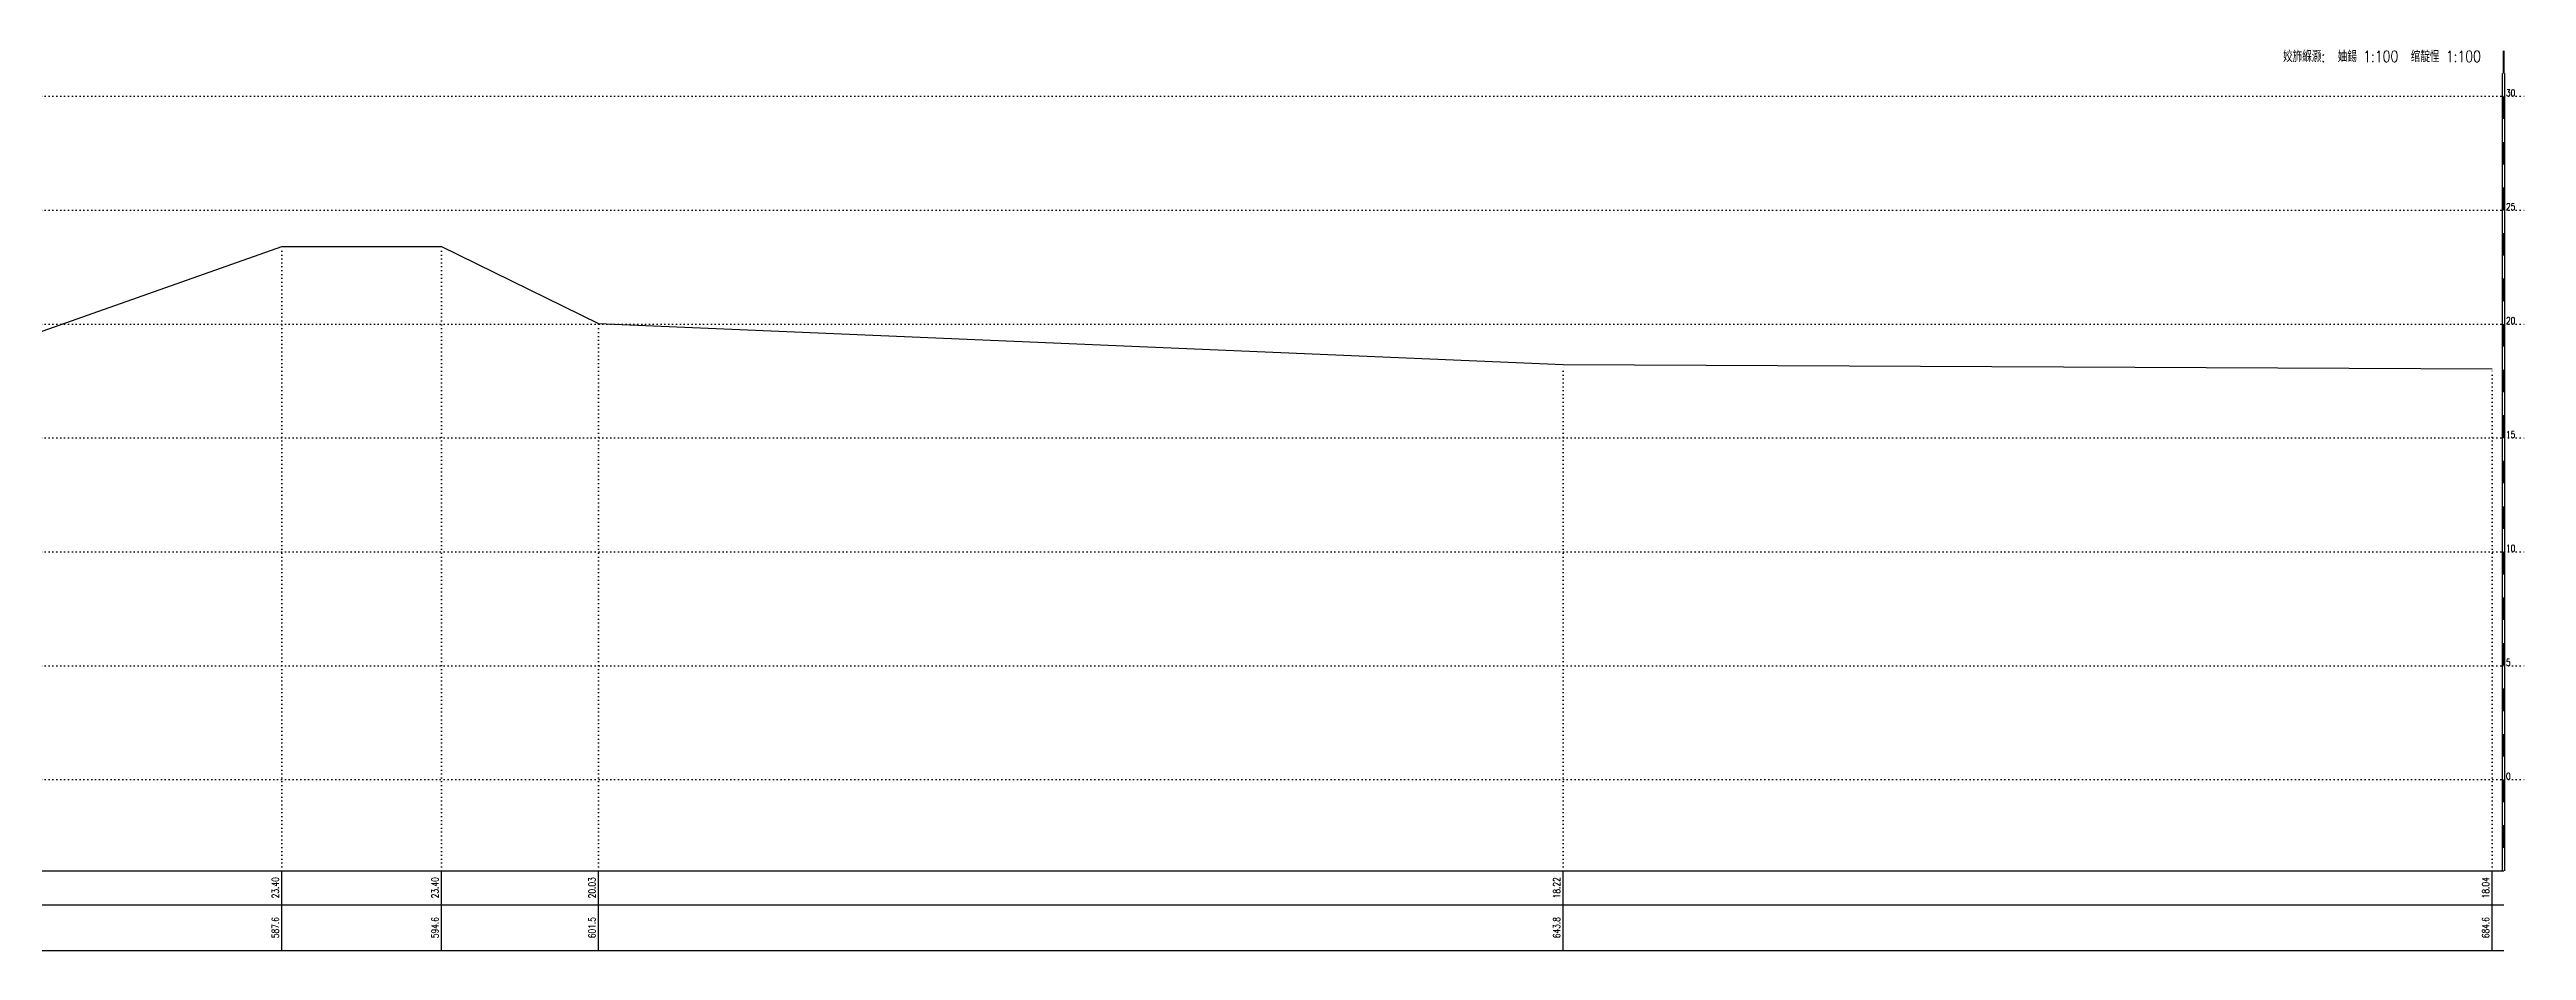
# Model space of a CAD drawing. Extents: x 391414 to 399140, y 3188456 to 3193760.
# Drawn here: x 397238 to 398326, y 3190103 to 3190498 of the extents above; entities that cross this region are included whole.
import ezdxf
from ezdxf.enums import TextEntityAlignment as Align

# ---------------------------------------------------------------- set-up
doc = ezdxf.new("R2010")
doc.units = 0
doc.linetypes.add('X4', pattern=[1.6, 0, -1.6])
for name, color, linetype in [('DMX', 1, 'CONTINUOUS'), ('zdm1', 2, 'CONTINUOUS'), ('ZDMT5', 3, 'CONTINUOUS')]:
    doc.layers.add(name, color=color, linetype=linetype)
doc.styles.add('HZ', font='rs.shx', dxfattribs={"width": 0.8, "bigfont": 'hztxt.shx'})

msp = doc.modelspace()

# ---------------------------------------------------------------- linework, layer by layer
at = {"layer": 'DMX', "linetype": 'Continuous', "flags": 128}
msp.add_lwpolyline([(394817.9, 3190173), (395343.3, 3190177.4), (395504.6, 3190185.9), (395703.5, 3190204.1), (396004.6, 3190271.7), (396203.5, 3190303.1), (396391.6, 3190351.9), (396568.3, 3190362.9), (396610.7, 3190360.2), (396903, 3190358.9), (397092.2, 3190372.9), (397233.1, 3190374.1), (397340.4, 3190411.9), (397410.5, 3190411.9), (397479.4, 3190378.2), (397902.8, 3190360.1), (398310.6, 3190358.3)], dxfattribs=at)
at = {"layer": 'zdm1', "linetype": 'Continuous'}
for p, q in [((398315.1, 3190137.9), (398315.1, 3190487.9)), ((398316.1, 3190137.9), (398316.1, 3190487.9)), ((391464.7, 3190137.9), (398315.6, 3190137.9)), ((391419.7, 3190122.9), (398315.6, 3190122.9)), ((391419.7, 3190102.9), (398315.6, 3190102.9))]:
    msp.add_line(p, q, dxfattribs=at)
at = {"layer": 'zdm1', "linetype": 'X4'}
for p, q in [((391449.7, 3190477.9), (398325.6, 3190477.9)), ((391449.7, 3190427.9), (398325.6, 3190427.9)), ((391449.7, 3190377.9), (398325.6, 3190377.9)), ((391449.7, 3190327.9), (398325.6, 3190327.9)), ((391449.7, 3190277.9), (398325.6, 3190277.9)), ((391449.7, 3190227.9), (398325.6, 3190227.9)), ((391449.7, 3190177.9), (398325.6, 3190177.9))]:
    msp.add_line(p, q, dxfattribs=at)
at = {"layer": 'zdm1', "linetype": 'Continuous', "const_width": 1, "flags": 128}
for points in [[(398315.6, 3190487.9), (398315.6, 3190497.9)], [(398315.6, 3190467.9), (398315.6, 3190477.9)], [(398315.6, 3190447.9), (398315.6, 3190457.9)], [(398315.6, 3190427.9), (398315.6, 3190437.9)], [(398315.6, 3190407.9), (398315.6, 3190417.9)], [(398315.6, 3190387.9), (398315.6, 3190397.9)], [(398315.6, 3190367.9), (398315.6, 3190377.9)], [(398315.6, 3190347.9), (398315.6, 3190357.9)], [(398315.6, 3190327.9), (398315.6, 3190337.9)], [(398315.6, 3190307.9), (398315.6, 3190317.9)], [(398315.6, 3190287.9), (398315.6, 3190297.9)], [(398315.6, 3190267.9), (398315.6, 3190277.9)], [(398315.6, 3190247.9), (398315.6, 3190257.9)], [(398315.6, 3190227.9), (398315.6, 3190237.9)], [(398315.6, 3190207.9), (398315.6, 3190217.9)], [(398315.6, 3190187.9), (398315.6, 3190197.9)], [(398315.6, 3190167.9), (398315.6, 3190177.9)], [(398315.6, 3190147.9), (398315.6, 3190157.9)]]:
    msp.add_lwpolyline(points, dxfattribs=at)
at = {"layer": 'ZDMT5', "linetype": 'X4'}
for p, q in [((397340.4, 3190137.9), (397340.4, 3190411.9)), ((397410.5, 3190137.9), (397410.5, 3190411.9)), ((397479.4, 3190137.9), (397479.4, 3190378.2)), ((397902.8, 3190137.9), (397902.8, 3190360.1)), ((398310.6, 3190137.9), (398310.6, 3190358.3))]:
    msp.add_line(p, q, dxfattribs=at)
at = {"layer": 'ZDMT5', "linetype": 'Continuous'}
for p, q in [((397340.4, 3190102.9), (397340.4, 3190137.9)), ((397410.5, 3190102.9), (397410.5, 3190137.9)), ((397479.4, 3190102.9), (397479.4, 3190137.9)), ((397902.8, 3190102.9), (397902.8, 3190137.9)), ((398310.6, 3190102.9), (398310.6, 3190137.9))]:
    msp.add_line(p, q, dxfattribs=at)

# ---------------------------------------------------------------- texts
at = {"layer": 'zdm1', "linetype": 'Continuous', "style": 'HZ', "width": 0.8}
for s, p in [('30', (398316.6, 3190477.9)), ('25', (398316.6, 3190427.9)), ('20', (398316.6, 3190377.9)), ('15', (398316.6, 3190327.9)), ('10', (398316.6, 3190277.9)), ('5', (398316.6, 3190227.9)), ('0', (398316.6, 3190177.9))]:
    msp.add_text(s, height=3, dxfattribs=at).set_placement(p)
at = {"layer": 'ZDMT5', "linetype": 'Continuous', "style": 'HZ', "width": 0.8}
msp.add_text('姣斾緥灏:  妯鍚 1:100  绾靛悜 1:100', height=5, dxfattribs=at).set_placement((398305.6, 3190492.9), align=Align.RIGHT)
for s, p in [('23.40', (397339.9, 3190130.4)), ('23.40', (397410, 3190130.4)), ('20.03', (397478.9, 3190130.4)), ('18.22', (397902.3, 3190130.4)), ('18.04', (398310.1, 3190130.4)), ('587.6', (397339.9, 3190112.9)), ('594.6', (397410, 3190112.9)), ('601.5', (397478.9, 3190112.9)), ('643.8', (397902.3, 3190112.9)), ('684.6', (398310.1, 3190112.9))]:
    msp.add_text(s, height=3, rotation=90, dxfattribs=at).set_placement(p, align=Align.BOTTOM_CENTER)

doc.saveas('drawing.dxf')
